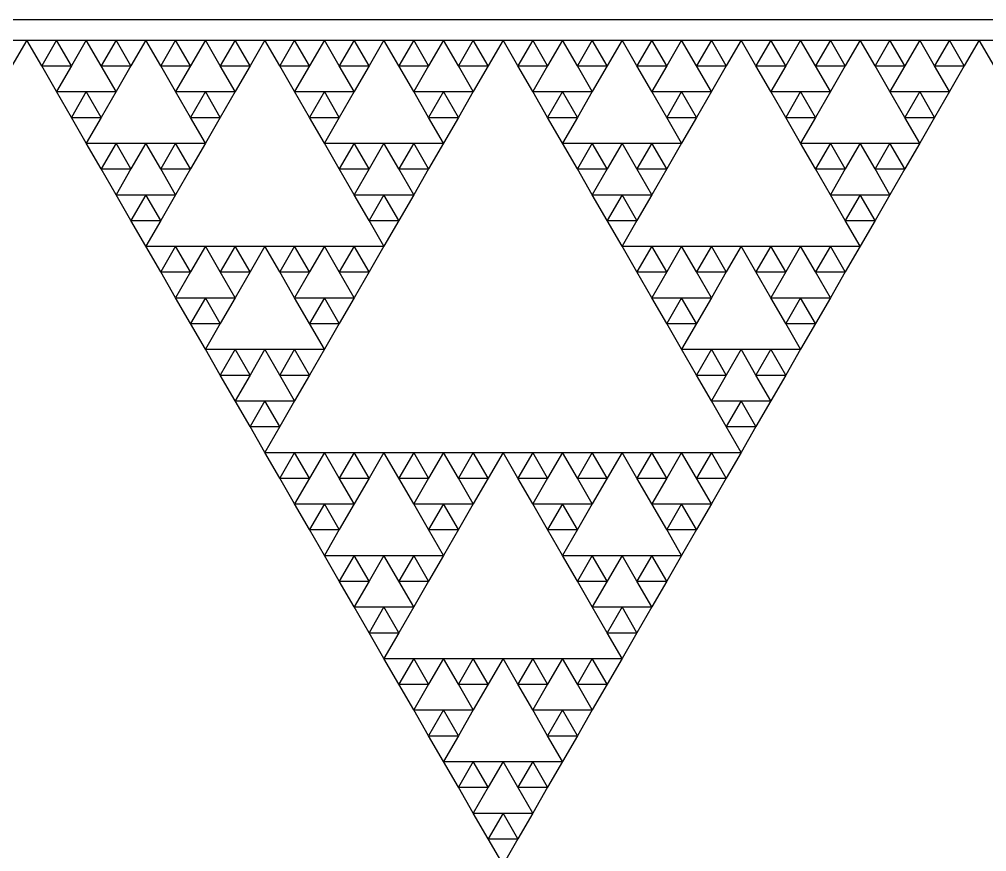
# Model space of a CAD drawing. Extents: x 0 to 345, y 1298 to 1597.
# Drawn here: x 87.1 to 173.2, y 1523 to 1597.1 of the extents above; entities that cross this region are included whole.
import ezdxf

# ---------------------------------------------------------------- set-up
doc = ezdxf.new("R2010")
doc.units = 0
doc.layers.get('0').update_dxf_attribs({"linetype": 'CONTINUOUS'})

msp = doc.modelspace()

# ---------------------------------------------------------------- linework, layer by layer
at = {"color": 3}
for p, q in [((-0.165886, 1597.095774), (345.29987, 1597.095774)), ((85.154286, 1595.245065), (87.803268, 1595.245065)), ((87.803268, 1595.245065), (86.478777, 1592.950802)), ((87.803268, 1595.245065), (90.45225, 1595.245065)), ((89.127759, 1592.950802), (87.803268, 1595.245065)), ((90.45225, 1595.245065), (89.127759, 1592.950802)), ((90.45225, 1595.245065), (93.101232, 1595.245065)), ((91.776741, 1592.950802), (90.45225, 1595.245065)), ((93.101232, 1595.245065), (91.776741, 1592.950802)), ((93.101232, 1595.245065), (95.750214, 1595.245065)), ((94.425723, 1592.950802), (93.101232, 1595.245065)), ((95.750214, 1595.245065), (94.425723, 1592.950802)), ((95.750214, 1595.245065), (98.39858, 1595.245065)), ((97.074089, 1592.950802), (95.750214, 1595.245065)), ((98.39858, 1595.245065), (97.074089, 1592.950802)), ((98.39858, 1595.245065), (101.04756, 1595.245065)), ((99.723071, 1592.950802), (98.39858, 1595.245065)), ((101.04756, 1595.245065), (99.723071, 1592.950802)), ((101.04756, 1595.245065), (103.69654, 1595.245065)), ((102.37205, 1592.950802), (101.04756, 1595.245065)), ((103.69654, 1595.245065), (102.37205, 1592.950802)), ((103.69654, 1595.245065), (106.34553, 1595.245065)), ((105.02103, 1592.950802), (103.69654, 1595.245065)), ((106.34553, 1595.245065), (105.02103, 1592.950802)), ((106.34553, 1595.245065), (108.99451, 1595.245065)), ((107.67002, 1592.950802), (106.34553, 1595.245065)), ((108.99451, 1595.245065), (107.67002, 1592.950802)), ((108.99451, 1595.245065), (111.64287, 1595.245065)), ((110.31838, 1592.950802), (108.99451, 1595.245065)), ((111.64287, 1595.245065), (110.31838, 1592.950802)), ((111.64287, 1595.245065), (114.29186, 1595.245065)), ((112.96736, 1592.950802), (111.64287, 1595.245065)), ((114.29186, 1595.245065), (112.96736, 1592.950802)), ((114.29186, 1595.245065), (116.94084, 1595.245065)), ((115.61635, 1592.950802), (114.29186, 1595.245065)), ((116.94084, 1595.245065), (115.61635, 1592.950802)), ((116.94084, 1595.245065), (119.58982, 1595.245065)), ((118.26533, 1592.950802), (116.94084, 1595.245065)), ((119.58982, 1595.245065), (118.26533, 1592.950802)), ((119.58982, 1595.245065), (122.2388, 1595.245065)), ((120.91431, 1592.950802), (119.58982, 1595.245065)), ((122.2388, 1595.245065), (120.91431, 1592.950802)), ((122.2388, 1595.245065), (124.88717, 1595.245065)), ((123.56329, 1592.950802), (122.2388, 1595.245065)), ((124.88717, 1595.245065), (123.56329, 1592.950802)), ((124.88717, 1595.245065), (127.53615, 1595.245065)), ((126.21166, 1592.950802), (124.88717, 1595.245065)), ((127.53615, 1595.245065), (126.21166, 1592.950802)), ((127.53615, 1595.245065), (130.18513, 1595.245065)), ((128.86064, 1592.950802), (127.53615, 1595.245065)), ((130.18513, 1595.245065), (128.86064, 1592.950802)), ((130.18513, 1595.245065), (132.83411, 1595.245065)), ((131.50962, 1592.950802), (130.18513, 1595.245065)), ((132.83411, 1595.245065), (131.50962, 1592.950802)), ((132.83411, 1595.245065), (135.48309, 1595.245065)), ((134.1586, 1592.950802), (132.83411, 1595.245065)), ((135.48309, 1595.245065), (134.1586, 1592.950802)), ((135.48309, 1595.245065), (138.13146, 1595.245065)), ((136.80759, 1592.950802), (135.48309, 1595.245065)), ((138.13146, 1595.245065), (136.80759, 1592.950802)), ((138.13146, 1595.245065), (140.78044, 1595.245065)), ((139.45595, 1592.950802), (138.13146, 1595.245065)), ((140.78044, 1595.245065), (139.45595, 1592.950802)), ((140.78044, 1595.245065), (143.42942, 1595.245065)), ((142.10493, 1592.950802), (140.78044, 1595.245065)), ((143.42942, 1595.245065), (142.10493, 1592.950802)), ((143.42942, 1595.245065), (146.07841, 1595.245065)), ((144.75392, 1592.950802), (143.42942, 1595.245065)), ((146.07841, 1595.245065), (144.75392, 1592.950802)), ((146.07841, 1595.245065), (148.72739, 1595.245065)), ((147.4029, 1592.950802), (146.07841, 1595.245065)), ((148.72739, 1595.245065), (147.4029, 1592.950802)), ((148.72739, 1595.245065), (151.37637, 1595.245065)), ((150.05188, 1592.950802), (148.72739, 1595.245065)), ((151.37637, 1595.245065), (150.05188, 1592.950802)), ((151.37637, 1595.245065), (154.02474, 1595.245065)), ((152.70024, 1592.950802), (151.37637, 1595.245065)), ((154.02474, 1595.245065), (152.70024, 1592.950802)), ((154.02474, 1595.245065), (156.67372, 1595.245065)), ((155.34923, 1592.950802), (154.02474, 1595.245065)), ((156.67372, 1595.245065), (155.34923, 1592.950802)), ((156.67372, 1595.245065), (159.3227, 1595.245065)), ((157.99821, 1592.950802), (156.67372, 1595.245065)), ((159.3227, 1595.245065), (157.99821, 1592.950802)), ((159.3227, 1595.245065), (161.97168, 1595.245065)), ((160.64719, 1592.950802), (159.3227, 1595.245065)), ((161.97168, 1595.245065), (160.64719, 1592.950802)), ((161.97168, 1595.245065), (164.62066, 1595.245065)), ((163.29617, 1592.950802), (161.97168, 1595.245065)), ((164.62066, 1595.245065), (163.29617, 1592.950802)), ((164.62066, 1595.245065), (167.26903, 1595.245065)), ((165.94454, 1592.950802), (164.62066, 1595.245065)), ((167.26903, 1595.245065), (165.94454, 1592.950802)), ((167.26903, 1595.245065), (169.91801, 1595.245065)), ((168.59352, 1592.950802), (167.26903, 1595.245065)), ((169.91801, 1595.245065), (168.59352, 1592.950802)), ((169.91801, 1595.245065), (172.56699, 1595.245065)), ((171.2425, 1592.950802), (169.91801, 1595.245065)), ((172.56699, 1595.245065), (171.2425, 1592.950802)), ((172.56699, 1595.245065), (175.21598, 1595.245065)), ((173.89148, 1592.950802), (172.56699, 1595.245065)), ((89.127759, 1592.950802), (91.776741, 1592.950802)), ((90.45225, 1590.657156), (89.127759, 1592.950802)), ((91.776741, 1592.950802), (90.45225, 1590.657156)), ((94.425723, 1592.950802), (97.074089, 1592.950802)), ((95.750214, 1590.657156), (94.425723, 1592.950802)), ((97.074089, 1592.950802), (95.750214, 1590.657156)), ((99.723071, 1592.950802), (102.37205, 1592.950802)), ((101.04756, 1590.657156), (99.723071, 1592.950802)), ((102.37205, 1592.950802), (101.04756, 1590.657156)), ((105.02103, 1592.950802), (107.67002, 1592.950802)), ((106.34553, 1590.657156), (105.02103, 1592.950802)), ((107.67002, 1592.950802), (106.34553, 1590.657156)), ((110.31838, 1592.950802), (112.96736, 1592.950802)), ((111.64287, 1590.657156), (110.31838, 1592.950802)), ((112.96736, 1592.950802), (111.64287, 1590.657156)), ((115.61635, 1592.950802), (118.26533, 1592.950802)), ((116.94084, 1590.657156), (115.61635, 1592.950802)), ((118.26533, 1592.950802), (116.94084, 1590.657156)), ((120.91431, 1592.950802), (123.56329, 1592.950802)), ((122.2388, 1590.657156), (120.91431, 1592.950802)), ((123.56329, 1592.950802), (122.2388, 1590.657156)), ((126.21166, 1592.950802), (128.86064, 1592.950802)), ((127.53615, 1590.657156), (126.21166, 1592.950802)), ((128.86064, 1592.950802), (127.53615, 1590.657156)), ((131.50962, 1592.950802), (134.1586, 1592.950802)), ((132.83411, 1590.657156), (131.50962, 1592.950802)), ((134.1586, 1592.950802), (132.83411, 1590.657156)), ((136.80759, 1592.950802), (139.45595, 1592.950802)), ((138.13146, 1590.657156), (136.80759, 1592.950802)), ((139.45595, 1592.950802), (138.13146, 1590.657156)), ((142.10493, 1592.950802), (144.75392, 1592.950802)), ((143.42942, 1590.657156), (142.10493, 1592.950802)), ((144.75392, 1592.950802), (143.42942, 1590.657156)), ((147.4029, 1592.950802), (150.05188, 1592.950802)), ((148.72739, 1590.657156), (147.4029, 1592.950802)), ((150.05188, 1592.950802), (148.72739, 1590.657156)), ((152.70024, 1592.950802), (155.34923, 1592.950802)), ((154.02474, 1590.657156), (152.70024, 1592.950802)), ((155.34923, 1592.950802), (154.02474, 1590.657156)), ((157.99821, 1592.950802), (160.64719, 1592.950802)), ((159.3227, 1590.657156), (157.99821, 1592.950802)), ((160.64719, 1592.950802), (159.3227, 1590.657156)), ((163.29617, 1592.950802), (165.94454, 1592.950802)), ((164.62066, 1590.657156), (163.29617, 1592.950802)), ((165.94454, 1592.950802), (164.62066, 1590.657156)), ((168.59352, 1592.950802), (171.2425, 1592.950802)), ((169.91801, 1590.657156), (168.59352, 1592.950802)), ((171.2425, 1592.950802), (169.91801, 1590.657156)), ((90.45225, 1590.657156), (93.101232, 1590.657156)), ((91.776741, 1588.362893), (90.45225, 1590.657156)), ((93.101232, 1590.657156), (91.776741, 1588.362893)), ((93.101232, 1590.657156), (95.750214, 1590.657156)), ((94.425723, 1588.362893), (93.101232, 1590.657156)), ((95.750214, 1590.657156), (94.425723, 1588.362893)), ((101.04756, 1590.657156), (103.69654, 1590.657156)), ((102.37205, 1588.362893), (101.04756, 1590.657156)), ((103.69654, 1590.657156), (102.37205, 1588.362893)), ((103.69654, 1590.657156), (106.34553, 1590.657156)), ((105.02103, 1588.362893), (103.69654, 1590.657156)), ((106.34553, 1590.657156), (105.02103, 1588.362893)), ((111.64287, 1590.657156), (114.29186, 1590.657156)), ((112.96736, 1588.362893), (111.64287, 1590.657156)), ((114.29186, 1590.657156), (112.96736, 1588.362893)), ((114.29186, 1590.657156), (116.94084, 1590.657156)), ((115.61635, 1588.362893), (114.29186, 1590.657156)), ((116.94084, 1590.657156), (115.61635, 1588.362893)), ((122.2388, 1590.657156), (124.88717, 1590.657156)), ((123.56329, 1588.362893), (122.2388, 1590.657156)), ((124.88717, 1590.657156), (123.56329, 1588.362893)), ((124.88717, 1590.657156), (127.53615, 1590.657156)), ((126.21166, 1588.362893), (124.88717, 1590.657156)), ((127.53615, 1590.657156), (126.21166, 1588.362893)), ((132.83411, 1590.657156), (135.48309, 1590.657156)), ((134.1586, 1588.362893), (132.83411, 1590.657156)), ((135.48309, 1590.657156), (134.1586, 1588.362893)), ((135.48309, 1590.657156), (138.13146, 1590.657156)), ((136.80759, 1588.362893), (135.48309, 1590.657156)), ((138.13146, 1590.657156), (136.80759, 1588.362893)), ((143.42942, 1590.657156), (146.07841, 1590.657156)), ((144.75392, 1588.362893), (143.42942, 1590.657156)), ((146.07841, 1590.657156), (144.75392, 1588.362893)), ((146.07841, 1590.657156), (148.72739, 1590.657156)), ((147.4029, 1588.362893), (146.07841, 1590.657156)), ((148.72739, 1590.657156), (147.4029, 1588.362893)), ((154.02474, 1590.657156), (156.67372, 1590.657156)), ((155.34923, 1588.362893), (154.02474, 1590.657156)), ((156.67372, 1590.657156), (155.34923, 1588.362893)), ((156.67372, 1590.657156), (159.3227, 1590.657156)), ((157.99821, 1588.362893), (156.67372, 1590.657156)), ((159.3227, 1590.657156), (157.99821, 1588.362893)), ((164.62066, 1590.657156), (167.26903, 1590.657156)), ((165.94454, 1588.362893), (164.62066, 1590.657156)), ((167.26903, 1590.657156), (165.94454, 1588.362893)), ((167.26903, 1590.657156), (169.91801, 1590.657156)), ((168.59352, 1588.362893), (167.26903, 1590.657156)), ((169.91801, 1590.657156), (168.59352, 1588.362893)), ((91.776741, 1588.362893), (94.425723, 1588.362893)), ((93.101232, 1586.069247), (91.776741, 1588.362893)), ((94.425723, 1588.362893), (93.101232, 1586.069247)), ((102.37205, 1588.362893), (105.02103, 1588.362893)), ((103.69654, 1586.069247), (102.37205, 1588.362893)), ((105.02103, 1588.362893), (103.69654, 1586.069247)), ((112.96736, 1588.362893), (115.61635, 1588.362893)), ((114.29186, 1586.069247), (112.96736, 1588.362893)), ((115.61635, 1588.362893), (114.29186, 1586.069247)), ((123.56329, 1588.362893), (126.21166, 1588.362893)), ((124.88717, 1586.069247), (123.56329, 1588.362893)), ((126.21166, 1588.362893), (124.88717, 1586.069247)), ((134.1586, 1588.362893), (136.80759, 1588.362893)), ((135.48309, 1586.069247), (134.1586, 1588.362893)), ((136.80759, 1588.362893), (135.48309, 1586.069247)), ((144.75392, 1588.362893), (147.4029, 1588.362893)), ((146.07841, 1586.069247), (144.75392, 1588.362893)), ((147.4029, 1588.362893), (146.07841, 1586.069247)), ((155.34923, 1588.362893), (157.99821, 1588.362893)), ((156.67372, 1586.069247), (155.34923, 1588.362893)), ((157.99821, 1588.362893), (156.67372, 1586.069247)), ((165.94454, 1588.362893), (168.59352, 1588.362893)), ((167.26903, 1586.069247), (165.94454, 1588.362893)), ((168.59352, 1588.362893), (167.26903, 1586.069247)), ((93.101232, 1586.069247), (95.750214, 1586.069247)), ((94.425723, 1583.774985), (93.101232, 1586.069247)), ((95.750214, 1586.069247), (94.425723, 1583.774985)), ((95.750214, 1586.069247), (98.39858, 1586.069247)), ((97.074089, 1583.774985), (95.750214, 1586.069247)), ((98.39858, 1586.069247), (97.074089, 1583.774985)), ((98.39858, 1586.069247), (101.04756, 1586.069247)), ((99.723071, 1583.774985), (98.39858, 1586.069247)), ((101.04756, 1586.069247), (99.723071, 1583.774985)), ((101.04756, 1586.069247), (103.69654, 1586.069247)), ((102.37205, 1583.774985), (101.04756, 1586.069247)), ((103.69654, 1586.069247), (102.37205, 1583.774985)), ((114.29186, 1586.069247), (116.94084, 1586.069247)), ((115.61635, 1583.774985), (114.29186, 1586.069247)), ((116.94084, 1586.069247), (115.61635, 1583.774985)), ((116.94084, 1586.069247), (119.58982, 1586.069247)), ((118.26533, 1583.774985), (116.94084, 1586.069247)), ((119.58982, 1586.069247), (118.26533, 1583.774985)), ((119.58982, 1586.069247), (122.2388, 1586.069247)), ((120.91431, 1583.774985), (119.58982, 1586.069247)), ((122.2388, 1586.069247), (120.91431, 1583.774985)), ((122.2388, 1586.069247), (124.88717, 1586.069247)), ((123.56329, 1583.774985), (122.2388, 1586.069247)), ((124.88717, 1586.069247), (123.56329, 1583.774985)), ((135.48309, 1586.069247), (138.13146, 1586.069247)), ((136.80759, 1583.774985), (135.48309, 1586.069247)), ((138.13146, 1586.069247), (136.80759, 1583.774985)), ((138.13146, 1586.069247), (140.78044, 1586.069247)), ((139.45595, 1583.774985), (138.13146, 1586.069247)), ((140.78044, 1586.069247), (139.45595, 1583.774985)), ((140.78044, 1586.069247), (143.42942, 1586.069247)), ((142.10493, 1583.774985), (140.78044, 1586.069247)), ((143.42942, 1586.069247), (142.10493, 1583.774985)), ((143.42942, 1586.069247), (146.07841, 1586.069247)), ((144.75392, 1583.774985), (143.42942, 1586.069247)), ((146.07841, 1586.069247), (144.75392, 1583.774985)), ((156.67372, 1586.069247), (159.3227, 1586.069247)), ((157.99821, 1583.774985), (156.67372, 1586.069247)), ((159.3227, 1586.069247), (157.99821, 1583.774985)), ((159.3227, 1586.069247), (161.97168, 1586.069247)), ((160.64719, 1583.774985), (159.3227, 1586.069247)), ((161.97168, 1586.069247), (160.64719, 1583.774985)), ((161.97168, 1586.069247), (164.62066, 1586.069247)), ((163.29617, 1583.774985), (161.97168, 1586.069247)), ((164.62066, 1586.069247), (163.29617, 1583.774985)), ((164.62066, 1586.069247), (167.26903, 1586.069247)), ((165.94454, 1583.774985), (164.62066, 1586.069247)), ((167.26903, 1586.069247), (165.94454, 1583.774985)), ((94.425723, 1583.774985), (97.074089, 1583.774985)), ((95.750214, 1581.481339), (94.425723, 1583.774985)), ((97.074089, 1583.774985), (95.750214, 1581.481339)), ((99.723071, 1583.774985), (102.37205, 1583.774985)), ((101.04756, 1581.481339), (99.723071, 1583.774985)), ((102.37205, 1583.774985), (101.04756, 1581.481339)), ((115.61635, 1583.774985), (118.26533, 1583.774985)), ((116.94084, 1581.481339), (115.61635, 1583.774985)), ((118.26533, 1583.774985), (116.94084, 1581.481339)), ((120.91431, 1583.774985), (123.56329, 1583.774985)), ((122.2388, 1581.481339), (120.91431, 1583.774985)), ((123.56329, 1583.774985), (122.2388, 1581.481339)), ((136.80759, 1583.774985), (139.45595, 1583.774985)), ((138.13146, 1581.481339), (136.80759, 1583.774985)), ((139.45595, 1583.774985), (138.13146, 1581.481339)), ((142.10493, 1583.774985), (144.75392, 1583.774985)), ((143.42942, 1581.481339), (142.10493, 1583.774985)), ((144.75392, 1583.774985), (143.42942, 1581.481339)), ((157.99821, 1583.774985), (160.64719, 1583.774985)), ((159.3227, 1581.481339), (157.99821, 1583.774985)), ((160.64719, 1583.774985), (159.3227, 1581.481339)), ((163.29617, 1583.774985), (165.94454, 1583.774985)), ((164.62066, 1581.481339), (163.29617, 1583.774985)), ((165.94454, 1583.774985), (164.62066, 1581.481339)), ((95.750214, 1581.481339), (98.39858, 1581.481339)), ((97.074089, 1579.187076), (95.750214, 1581.481339)), ((98.39858, 1581.481339), (97.074089, 1579.187076)), ((98.39858, 1581.481339), (101.04756, 1581.481339)), ((99.723071, 1579.187076), (98.39858, 1581.481339)), ((101.04756, 1581.481339), (99.723071, 1579.187076)), ((116.94084, 1581.481339), (119.58982, 1581.481339)), ((118.26533, 1579.187076), (116.94084, 1581.481339)), ((119.58982, 1581.481339), (118.26533, 1579.187076)), ((119.58982, 1581.481339), (122.2388, 1581.481339)), ((120.91431, 1579.187076), (119.58982, 1581.481339)), ((122.2388, 1581.481339), (120.91431, 1579.187076)), ((138.13146, 1581.481339), (140.78044, 1581.481339)), ((139.45595, 1579.187076), (138.13146, 1581.481339)), ((140.78044, 1581.481339), (139.45595, 1579.187076)), ((140.78044, 1581.481339), (143.42942, 1581.481339)), ((142.10493, 1579.187076), (140.78044, 1581.481339)), ((143.42942, 1581.481339), (142.10493, 1579.187076)), ((159.3227, 1581.481339), (161.97168, 1581.481339)), ((160.64719, 1579.187076), (159.3227, 1581.481339)), ((161.97168, 1581.481339), (160.64719, 1579.187076)), ((161.97168, 1581.481339), (164.62066, 1581.481339)), ((163.29617, 1579.187076), (161.97168, 1581.481339)), ((164.62066, 1581.481339), (163.29617, 1579.187076)), ((97.074089, 1579.187076), (99.723071, 1579.187076)), ((98.39858, 1576.89343), (97.074089, 1579.187076)), ((99.723071, 1579.187076), (98.39858, 1576.89343)), ((118.26533, 1579.187076), (120.91431, 1579.187076)), ((119.58982, 1576.89343), (118.26533, 1579.187076)), ((120.91431, 1579.187076), (119.58982, 1576.89343)), ((139.45595, 1579.187076), (142.10493, 1579.187076)), ((140.78044, 1576.89343), (139.45595, 1579.187076)), ((142.10493, 1579.187076), (140.78044, 1576.89343)), ((160.64719, 1579.187076), (163.29617, 1579.187076)), ((161.97168, 1576.89343), (160.64719, 1579.187076)), ((163.29617, 1579.187076), (161.97168, 1576.89343)), ((98.39858, 1576.89343), (101.04756, 1576.89343)), ((99.723071, 1574.599167), (98.39858, 1576.89343)), ((101.04756, 1576.89343), (99.723071, 1574.599167)), ((101.04756, 1576.89343), (103.69654, 1576.89343)), ((102.37205, 1574.599167), (101.04756, 1576.89343)), ((103.69654, 1576.89343), (102.37205, 1574.599167)), ((103.69654, 1576.89343), (106.34553, 1576.89343)), ((105.02103, 1574.599167), (103.69654, 1576.89343)), ((106.34553, 1576.89343), (105.02103, 1574.599167)), ((106.34553, 1576.89343), (108.99451, 1576.89343)), ((107.67002, 1574.599167), (106.34553, 1576.89343)), ((108.99451, 1576.89343), (107.67002, 1574.599167)), ((108.99451, 1576.89343), (111.64287, 1576.89343)), ((110.31838, 1574.599167), (108.99451, 1576.89343)), ((111.64287, 1576.89343), (110.31838, 1574.599167)), ((111.64287, 1576.89343), (114.29186, 1576.89343)), ((112.96736, 1574.599167), (111.64287, 1576.89343)), ((114.29186, 1576.89343), (112.96736, 1574.599167)), ((114.29186, 1576.89343), (116.94084, 1576.89343)), ((115.61635, 1574.599167), (114.29186, 1576.89343)), ((116.94084, 1576.89343), (115.61635, 1574.599167)), ((116.94084, 1576.89343), (119.58982, 1576.89343)), ((118.26533, 1574.599167), (116.94084, 1576.89343)), ((119.58982, 1576.89343), (118.26533, 1574.599167)), ((140.78044, 1576.89343), (143.42942, 1576.89343)), ((142.10493, 1574.599167), (140.78044, 1576.89343)), ((143.42942, 1576.89343), (142.10493, 1574.599167)), ((143.42942, 1576.89343), (146.07841, 1576.89343)), ((144.75392, 1574.599167), (143.42942, 1576.89343)), ((146.07841, 1576.89343), (144.75392, 1574.599167)), ((146.07841, 1576.89343), (148.72739, 1576.89343)), ((147.4029, 1574.599167), (146.07841, 1576.89343)), ((148.72739, 1576.89343), (147.4029, 1574.599167)), ((148.72739, 1576.89343), (151.37637, 1576.89343)), ((150.05188, 1574.599167), (148.72739, 1576.89343)), ((151.37637, 1576.89343), (150.05188, 1574.599167)), ((151.37637, 1576.89343), (154.02474, 1576.89343)), ((152.70024, 1574.599167), (151.37637, 1576.89343)), ((154.02474, 1576.89343), (152.70024, 1574.599167)), ((154.02474, 1576.89343), (156.67372, 1576.89343)), ((155.34923, 1574.599167), (154.02474, 1576.89343)), ((156.67372, 1576.89343), (155.34923, 1574.599167)), ((156.67372, 1576.89343), (159.3227, 1576.89343)), ((157.99821, 1574.599167), (156.67372, 1576.89343)), ((159.3227, 1576.89343), (157.99821, 1574.599167)), ((159.3227, 1576.89343), (161.97168, 1576.89343)), ((160.64719, 1574.599167), (159.3227, 1576.89343)), ((161.97168, 1576.89343), (160.64719, 1574.599167)), ((99.723071, 1574.599167), (102.37205, 1574.599167)), ((101.04756, 1572.305522), (99.723071, 1574.599167)), ((102.37205, 1574.599167), (101.04756, 1572.305522)), ((105.02103, 1574.599167), (107.67002, 1574.599167)), ((106.34553, 1572.305522), (105.02103, 1574.599167)), ((107.67002, 1574.599167), (106.34553, 1572.305522)), ((110.31838, 1574.599167), (112.96736, 1574.599167)), ((111.64287, 1572.305522), (110.31838, 1574.599167)), ((112.96736, 1574.599167), (111.64287, 1572.305522)), ((115.61635, 1574.599167), (118.26533, 1574.599167)), ((116.94084, 1572.305522), (115.61635, 1574.599167)), ((118.26533, 1574.599167), (116.94084, 1572.305522)), ((142.10493, 1574.599167), (144.75392, 1574.599167)), ((143.42942, 1572.305522), (142.10493, 1574.599167)), ((144.75392, 1574.599167), (143.42942, 1572.305522)), ((147.4029, 1574.599167), (150.05188, 1574.599167)), ((148.72739, 1572.305522), (147.4029, 1574.599167)), ((150.05188, 1574.599167), (148.72739, 1572.305522)), ((152.70024, 1574.599167), (155.34923, 1574.599167)), ((154.02474, 1572.305522), (152.70024, 1574.599167)), ((155.34923, 1574.599167), (154.02474, 1572.305522)), ((157.99821, 1574.599167), (160.64719, 1574.599167)), ((159.3227, 1572.305522), (157.99821, 1574.599167)), ((160.64719, 1574.599167), (159.3227, 1572.305522)), ((101.04756, 1572.305522), (103.69654, 1572.305522)), ((102.37205, 1570.011259), (101.04756, 1572.305522)), ((103.69654, 1572.305522), (102.37205, 1570.011259)), ((103.69654, 1572.305522), (106.34553, 1572.305522)), ((105.02103, 1570.011259), (103.69654, 1572.305522)), ((106.34553, 1572.305522), (105.02103, 1570.011259)), ((111.64287, 1572.305522), (114.29186, 1572.305522)), ((112.96736, 1570.011259), (111.64287, 1572.305522)), ((114.29186, 1572.305522), (112.96736, 1570.011259)), ((114.29186, 1572.305522), (116.94084, 1572.305522)), ((115.61635, 1570.011259), (114.29186, 1572.305522)), ((116.94084, 1572.305522), (115.61635, 1570.011259)), ((143.42942, 1572.305522), (146.07841, 1572.305522)), ((144.75392, 1570.011259), (143.42942, 1572.305522)), ((146.07841, 1572.305522), (144.75392, 1570.011259)), ((146.07841, 1572.305522), (148.72739, 1572.305522)), ((147.4029, 1570.011259), (146.07841, 1572.305522)), ((148.72739, 1572.305522), (147.4029, 1570.011259)), ((154.02474, 1572.305522), (156.67372, 1572.305522)), ((155.34923, 1570.011259), (154.02474, 1572.305522)), ((156.67372, 1572.305522), (155.34923, 1570.011259)), ((156.67372, 1572.305522), (159.3227, 1572.305522)), ((157.99821, 1570.011259), (156.67372, 1572.305522)), ((159.3227, 1572.305522), (157.99821, 1570.011259)), ((102.37205, 1570.011259), (105.02103, 1570.011259)), ((103.69654, 1567.716996), (102.37205, 1570.011259)), ((105.02103, 1570.011259), (103.69654, 1567.716996)), ((112.96736, 1570.011259), (115.61635, 1570.011259)), ((114.29186, 1567.716996), (112.96736, 1570.011259)), ((115.61635, 1570.011259), (114.29186, 1567.716996)), ((144.75392, 1570.011259), (147.4029, 1570.011259)), ((146.07841, 1567.716996), (144.75392, 1570.011259)), ((147.4029, 1570.011259), (146.07841, 1567.716996)), ((155.34923, 1570.011259), (157.99821, 1570.011259)), ((156.67372, 1567.716996), (155.34923, 1570.011259)), ((157.99821, 1570.011259), (156.67372, 1567.716996)), ((103.69654, 1567.716996), (106.34553, 1567.716996)), ((105.02103, 1565.42335), (103.69654, 1567.716996)), ((106.34553, 1567.716996), (105.02103, 1565.42335)), ((106.34553, 1567.716996), (108.99451, 1567.716996)), ((107.67002, 1565.42335), (106.34553, 1567.716996)), ((108.99451, 1567.716996), (107.67002, 1565.42335)), ((108.99451, 1567.716996), (111.64287, 1567.716996)), ((110.31838, 1565.42335), (108.99451, 1567.716996)), ((111.64287, 1567.716996), (110.31838, 1565.42335)), ((111.64287, 1567.716996), (114.29186, 1567.716996)), ((112.96736, 1565.42335), (111.64287, 1567.716996)), ((114.29186, 1567.716996), (112.96736, 1565.42335)), ((146.07841, 1567.716996), (148.72739, 1567.716996)), ((147.4029, 1565.42335), (146.07841, 1567.716996)), ((148.72739, 1567.716996), (147.4029, 1565.42335)), ((148.72739, 1567.716996), (151.37637, 1567.716996)), ((150.05188, 1565.42335), (148.72739, 1567.716996)), ((151.37637, 1567.716996), (150.05188, 1565.42335)), ((151.37637, 1567.716996), (154.02474, 1567.716996)), ((152.70024, 1565.42335), (151.37637, 1567.716996)), ((154.02474, 1567.716996), (152.70024, 1565.42335)), ((154.02474, 1567.716996), (156.67372, 1567.716996)), ((155.34923, 1565.42335), (154.02474, 1567.716996)), ((156.67372, 1567.716996), (155.34923, 1565.42335)), ((105.02103, 1565.42335), (107.67002, 1565.42335)), ((106.34553, 1563.129087), (105.02103, 1565.42335)), ((107.67002, 1565.42335), (106.34553, 1563.129087)), ((110.31838, 1565.42335), (112.96736, 1565.42335)), ((111.64287, 1563.129087), (110.31838, 1565.42335)), ((112.96736, 1565.42335), (111.64287, 1563.129087)), ((147.4029, 1565.42335), (150.05188, 1565.42335)), ((148.72739, 1563.129087), (147.4029, 1565.42335)), ((150.05188, 1565.42335), (148.72739, 1563.129087)), ((152.70024, 1565.42335), (155.34923, 1565.42335)), ((154.02474, 1563.129087), (152.70024, 1565.42335)), ((155.34923, 1565.42335), (154.02474, 1563.129087)), ((106.34553, 1563.129087), (108.99451, 1563.129087)), ((107.67002, 1560.835441), (106.34553, 1563.129087)), ((108.99451, 1563.129087), (107.67002, 1560.835441)), ((108.99451, 1563.129087), (111.64287, 1563.129087)), ((110.31838, 1560.835441), (108.99451, 1563.129087)), ((111.64287, 1563.129087), (110.31838, 1560.835441)), ((148.72739, 1563.129087), (151.37637, 1563.129087)), ((150.05188, 1560.835441), (148.72739, 1563.129087)), ((151.37637, 1563.129087), (150.05188, 1560.835441)), ((151.37637, 1563.129087), (154.02474, 1563.129087)), ((152.70024, 1560.835441), (151.37637, 1563.129087)), ((154.02474, 1563.129087), (152.70024, 1560.835441)), ((107.67002, 1560.835441), (110.31838, 1560.835441)), ((108.99451, 1558.541179), (107.67002, 1560.835441)), ((110.31838, 1560.835441), (108.99451, 1558.541179)), ((150.05188, 1560.835441), (152.70024, 1560.835441)), ((151.37637, 1558.541179), (150.05188, 1560.835441)), ((152.70024, 1560.835441), (151.37637, 1558.541179)), ((108.99451, 1558.541179), (111.64287, 1558.541179)), ((110.31838, 1556.247533), (108.99451, 1558.541179)), ((111.64287, 1558.541179), (110.31838, 1556.247533)), ((111.64287, 1558.541179), (114.29186, 1558.541179)), ((112.96736, 1556.247533), (111.64287, 1558.541179)), ((114.29186, 1558.541179), (112.96736, 1556.247533)), ((114.29186, 1558.541179), (116.94084, 1558.541179)), ((115.61635, 1556.247533), (114.29186, 1558.541179)), ((116.94084, 1558.541179), (115.61635, 1556.247533)), ((116.94084, 1558.541179), (119.58982, 1558.541179)), ((118.26533, 1556.247533), (116.94084, 1558.541179)), ((119.58982, 1558.541179), (118.26533, 1556.247533)), ((119.58982, 1558.541179), (122.2388, 1558.541179)), ((120.91431, 1556.247533), (119.58982, 1558.541179)), ((122.2388, 1558.541179), (120.91431, 1556.247533)), ((122.2388, 1558.541179), (124.88717, 1558.541179)), ((123.56329, 1556.247533), (122.2388, 1558.541179)), ((124.88717, 1558.541179), (123.56329, 1556.247533)), ((124.88717, 1558.541179), (127.53615, 1558.541179)), ((126.21166, 1556.247533), (124.88717, 1558.541179)), ((127.53615, 1558.541179), (126.21166, 1556.247533)), ((127.53615, 1558.541179), (130.18513, 1558.541179)), ((128.86064, 1556.247533), (127.53615, 1558.541179)), ((130.18513, 1558.541179), (128.86064, 1556.247533)), ((130.18513, 1558.541179), (132.83411, 1558.541179)), ((131.50962, 1556.247533), (130.18513, 1558.541179)), ((132.83411, 1558.541179), (131.50962, 1556.247533)), ((132.83411, 1558.541179), (135.48309, 1558.541179)), ((134.1586, 1556.247533), (132.83411, 1558.541179)), ((135.48309, 1558.541179), (134.1586, 1556.247533)), ((135.48309, 1558.541179), (138.13146, 1558.541179)), ((136.80759, 1556.247533), (135.48309, 1558.541179)), ((138.13146, 1558.541179), (136.80759, 1556.247533)), ((138.13146, 1558.541179), (140.78044, 1558.541179)), ((139.45595, 1556.247533), (138.13146, 1558.541179)), ((140.78044, 1558.541179), (139.45595, 1556.247533)), ((140.78044, 1558.541179), (143.42942, 1558.541179)), ((142.10493, 1556.247533), (140.78044, 1558.541179)), ((143.42942, 1558.541179), (142.10493, 1556.247533)), ((143.42942, 1558.541179), (146.07841, 1558.541179)), ((144.75392, 1556.247533), (143.42942, 1558.541179)), ((146.07841, 1558.541179), (144.75392, 1556.247533)), ((146.07841, 1558.541179), (148.72739, 1558.541179)), ((147.4029, 1556.247533), (146.07841, 1558.541179)), ((148.72739, 1558.541179), (147.4029, 1556.247533)), ((148.72739, 1558.541179), (151.37637, 1558.541179)), ((150.05188, 1556.247533), (148.72739, 1558.541179)), ((151.37637, 1558.541179), (150.05188, 1556.247533)), ((110.31838, 1556.247533), (112.96736, 1556.247533)), ((111.64287, 1553.95327), (110.31838, 1556.247533)), ((112.96736, 1556.247533), (111.64287, 1553.95327)), ((115.61635, 1556.247533), (118.26533, 1556.247533)), ((116.94084, 1553.95327), (115.61635, 1556.247533)), ((118.26533, 1556.247533), (116.94084, 1553.95327)), ((120.91431, 1556.247533), (123.56329, 1556.247533)), ((122.2388, 1553.95327), (120.91431, 1556.247533)), ((123.56329, 1556.247533), (122.2388, 1553.95327)), ((126.21166, 1556.247533), (128.86064, 1556.247533)), ((127.53615, 1553.95327), (126.21166, 1556.247533)), ((128.86064, 1556.247533), (127.53615, 1553.95327)), ((131.50962, 1556.247533), (134.1586, 1556.247533)), ((132.83411, 1553.95327), (131.50962, 1556.247533)), ((134.1586, 1556.247533), (132.83411, 1553.95327)), ((136.80759, 1556.247533), (139.45595, 1556.247533)), ((138.13146, 1553.95327), (136.80759, 1556.247533)), ((139.45595, 1556.247533), (138.13146, 1553.95327)), ((142.10493, 1556.247533), (144.75392, 1556.247533)), ((143.42942, 1553.95327), (142.10493, 1556.247533)), ((144.75392, 1556.247533), (143.42942, 1553.95327)), ((147.4029, 1556.247533), (150.05188, 1556.247533)), ((148.72739, 1553.95327), (147.4029, 1556.247533)), ((150.05188, 1556.247533), (148.72739, 1553.95327)), ((111.64287, 1553.95327), (114.29186, 1553.95327)), ((112.96736, 1551.659624), (111.64287, 1553.95327)), ((114.29186, 1553.95327), (112.96736, 1551.659624)), ((114.29186, 1553.95327), (116.94084, 1553.95327)), ((115.61635, 1551.659624), (114.29186, 1553.95327)), ((116.94084, 1553.95327), (115.61635, 1551.659624)), ((122.2388, 1553.95327), (124.88717, 1553.95327)), ((123.56329, 1551.659624), (122.2388, 1553.95327)), ((124.88717, 1553.95327), (123.56329, 1551.659624)), ((124.88717, 1553.95327), (127.53615, 1553.95327)), ((126.21166, 1551.659624), (124.88717, 1553.95327)), ((127.53615, 1553.95327), (126.21166, 1551.659624)), ((132.83411, 1553.95327), (135.48309, 1553.95327)), ((134.1586, 1551.659624), (132.83411, 1553.95327)), ((135.48309, 1553.95327), (134.1586, 1551.659624)), ((135.48309, 1553.95327), (138.13146, 1553.95327)), ((136.80759, 1551.659624), (135.48309, 1553.95327)), ((138.13146, 1553.95327), (136.80759, 1551.659624)), ((143.42942, 1553.95327), (146.07841, 1553.95327)), ((144.75392, 1551.659624), (143.42942, 1553.95327)), ((146.07841, 1553.95327), (144.75392, 1551.659624)), ((146.07841, 1553.95327), (148.72739, 1553.95327)), ((147.4029, 1551.659624), (146.07841, 1553.95327)), ((148.72739, 1553.95327), (147.4029, 1551.659624)), ((112.96736, 1551.659624), (115.61635, 1551.659624)), ((114.29186, 1549.365361), (112.96736, 1551.659624)), ((115.61635, 1551.659624), (114.29186, 1549.365361)), ((123.56329, 1551.659624), (126.21166, 1551.659624)), ((124.88717, 1549.365361), (123.56329, 1551.659624)), ((126.21166, 1551.659624), (124.88717, 1549.365361)), ((134.1586, 1551.659624), (136.80759, 1551.659624)), ((135.48309, 1549.365361), (134.1586, 1551.659624)), ((136.80759, 1551.659624), (135.48309, 1549.365361)), ((144.75392, 1551.659624), (147.4029, 1551.659624)), ((146.07841, 1549.365361), (144.75392, 1551.659624)), ((147.4029, 1551.659624), (146.07841, 1549.365361)), ((114.29186, 1549.365361), (116.94084, 1549.365361)), ((115.61635, 1547.071099), (114.29186, 1549.365361)), ((116.94084, 1549.365361), (115.61635, 1547.071099)), ((116.94084, 1549.365361), (119.58982, 1549.365361)), ((118.26533, 1547.071099), (116.94084, 1549.365361)), ((119.58982, 1549.365361), (118.26533, 1547.071099)), ((119.58982, 1549.365361), (122.2388, 1549.365361)), ((120.91431, 1547.071099), (119.58982, 1549.365361)), ((122.2388, 1549.365361), (120.91431, 1547.071099)), ((122.2388, 1549.365361), (124.88717, 1549.365361)), ((123.56329, 1547.071099), (122.2388, 1549.365361)), ((124.88717, 1549.365361), (123.56329, 1547.071099)), ((135.48309, 1549.365361), (138.13146, 1549.365361)), ((136.80759, 1547.071099), (135.48309, 1549.365361)), ((138.13146, 1549.365361), (136.80759, 1547.071099)), ((138.13146, 1549.365361), (140.78044, 1549.365361)), ((139.45595, 1547.071099), (138.13146, 1549.365361)), ((140.78044, 1549.365361), (139.45595, 1547.071099)), ((140.78044, 1549.365361), (143.42942, 1549.365361)), ((142.10493, 1547.071099), (140.78044, 1549.365361)), ((143.42942, 1549.365361), (142.10493, 1547.071099)), ((143.42942, 1549.365361), (146.07841, 1549.365361)), ((144.75392, 1547.071099), (143.42942, 1549.365361)), ((146.07841, 1549.365361), (144.75392, 1547.071099)), ((115.61635, 1547.071099), (118.26533, 1547.071099)), ((116.94084, 1544.777453), (115.61635, 1547.071099)), ((118.26533, 1547.071099), (116.94084, 1544.777453)), ((120.91431, 1547.071099), (123.56329, 1547.071099)), ((122.2388, 1544.777453), (120.91431, 1547.071099)), ((123.56329, 1547.071099), (122.2388, 1544.777453)), ((136.80759, 1547.071099), (139.45595, 1547.071099)), ((138.13146, 1544.777453), (136.80759, 1547.071099)), ((139.45595, 1547.071099), (138.13146, 1544.777453)), ((142.10493, 1547.071099), (144.75392, 1547.071099)), ((143.42942, 1544.777453), (142.10493, 1547.071099)), ((144.75392, 1547.071099), (143.42942, 1544.777453)), ((116.94084, 1544.777453), (119.58982, 1544.777453)), ((118.26533, 1542.48319), (116.94084, 1544.777453)), ((119.58982, 1544.777453), (118.26533, 1542.48319)), ((119.58982, 1544.777453), (122.2388, 1544.777453)), ((120.91431, 1542.48319), (119.58982, 1544.777453)), ((122.2388, 1544.777453), (120.91431, 1542.48319)), ((138.13146, 1544.777453), (140.78044, 1544.777453)), ((139.45595, 1542.48319), (138.13146, 1544.777453)), ((140.78044, 1544.777453), (139.45595, 1542.48319)), ((140.78044, 1544.777453), (143.42942, 1544.777453)), ((142.10493, 1542.48319), (140.78044, 1544.777453)), ((143.42942, 1544.777453), (142.10493, 1542.48319)), ((118.26533, 1542.48319), (120.91431, 1542.48319)), ((119.58982, 1540.189544), (118.26533, 1542.48319)), ((120.91431, 1542.48319), (119.58982, 1540.189544)), ((139.45595, 1542.48319), (142.10493, 1542.48319)), ((140.78044, 1540.189544), (139.45595, 1542.48319)), ((142.10493, 1542.48319), (140.78044, 1540.189544)), ((119.58982, 1540.189544), (122.2388, 1540.189544)), ((120.91431, 1537.895281), (119.58982, 1540.189544)), ((122.2388, 1540.189544), (120.91431, 1537.895281)), ((122.2388, 1540.189544), (124.88717, 1540.189544)), ((123.56329, 1537.895281), (122.2388, 1540.189544)), ((124.88717, 1540.189544), (123.56329, 1537.895281)), ((124.88717, 1540.189544), (127.53615, 1540.189544)), ((126.21166, 1537.895281), (124.88717, 1540.189544)), ((127.53615, 1540.189544), (126.21166, 1537.895281)), ((127.53615, 1540.189544), (130.18513, 1540.189544)), ((128.86064, 1537.895281), (127.53615, 1540.189544)), ((130.18513, 1540.189544), (128.86064, 1537.895281)), ((130.18513, 1540.189544), (132.83411, 1540.189544)), ((131.50962, 1537.895281), (130.18513, 1540.189544)), ((132.83411, 1540.189544), (131.50962, 1537.895281)), ((132.83411, 1540.189544), (135.48309, 1540.189544)), ((134.1586, 1537.895281), (132.83411, 1540.189544)), ((135.48309, 1540.189544), (134.1586, 1537.895281)), ((135.48309, 1540.189544), (138.13146, 1540.189544)), ((136.80759, 1537.895281), (135.48309, 1540.189544)), ((138.13146, 1540.189544), (136.80759, 1537.895281)), ((138.13146, 1540.189544), (140.78044, 1540.189544)), ((139.45595, 1537.895281), (138.13146, 1540.189544)), ((140.78044, 1540.189544), (139.45595, 1537.895281)), ((120.91431, 1537.895281), (123.56329, 1537.895281)), ((122.2388, 1535.601635), (120.91431, 1537.895281)), ((123.56329, 1537.895281), (122.2388, 1535.601635)), ((126.21166, 1537.895281), (128.86064, 1537.895281)), ((127.53615, 1535.601635), (126.21166, 1537.895281)), ((128.86064, 1537.895281), (127.53615, 1535.601635)), ((131.50962, 1537.895281), (134.1586, 1537.895281)), ((132.83411, 1535.601635), (131.50962, 1537.895281)), ((134.1586, 1537.895281), (132.83411, 1535.601635)), ((136.80759, 1537.895281), (139.45595, 1537.895281)), ((138.13146, 1535.601635), (136.80759, 1537.895281)), ((139.45595, 1537.895281), (138.13146, 1535.601635)), ((122.2388, 1535.601635), (124.88717, 1535.601635)), ((123.56329, 1533.307373), (122.2388, 1535.601635)), ((124.88717, 1535.601635), (123.56329, 1533.307373)), ((124.88717, 1535.601635), (127.53615, 1535.601635)), ((126.21166, 1533.307373), (124.88717, 1535.601635)), ((127.53615, 1535.601635), (126.21166, 1533.307373)), ((132.83411, 1535.601635), (135.48309, 1535.601635)), ((134.1586, 1533.307373), (132.83411, 1535.601635)), ((135.48309, 1535.601635), (134.1586, 1533.307373)), ((135.48309, 1535.601635), (138.13146, 1535.601635)), ((136.80759, 1533.307373), (135.48309, 1535.601635)), ((138.13146, 1535.601635), (136.80759, 1533.307373)), ((123.56329, 1533.307373), (126.21166, 1533.307373)), ((124.88717, 1531.013727), (123.56329, 1533.307373)), ((126.21166, 1533.307373), (124.88717, 1531.013727)), ((134.1586, 1533.307373), (136.80759, 1533.307373)), ((135.48309, 1531.013727), (134.1586, 1533.307373)), ((136.80759, 1533.307373), (135.48309, 1531.013727)), ((124.88717, 1531.013727), (127.53615, 1531.013727)), ((126.21166, 1528.719464), (124.88717, 1531.013727)), ((127.53615, 1531.013727), (126.21166, 1528.719464)), ((127.53615, 1531.013727), (130.18513, 1531.013727)), ((128.86064, 1528.719464), (127.53615, 1531.013727)), ((130.18513, 1531.013727), (128.86064, 1528.719464)), ((130.18513, 1531.013727), (132.83411, 1531.013727)), ((131.50962, 1528.719464), (130.18513, 1531.013727)), ((132.83411, 1531.013727), (131.50962, 1528.719464)), ((132.83411, 1531.013727), (135.48309, 1531.013727)), ((134.1586, 1528.719464), (132.83411, 1531.013727)), ((135.48309, 1531.013727), (134.1586, 1528.719464)), ((126.21166, 1528.719464), (128.86064, 1528.719464)), ((127.53615, 1526.425818), (126.21166, 1528.719464)), ((128.86064, 1528.719464), (127.53615, 1526.425818)), ((131.50962, 1528.719464), (134.1586, 1528.719464)), ((132.83411, 1526.425818), (131.50962, 1528.719464)), ((134.1586, 1528.719464), (132.83411, 1526.425818)), ((127.53615, 1526.425818), (130.18513, 1526.425818)), ((128.86064, 1524.131555), (127.53615, 1526.425818)), ((130.18513, 1526.425818), (128.86064, 1524.131555)), ((130.18513, 1526.425818), (132.83411, 1526.425818)), ((131.50962, 1524.131555), (130.18513, 1526.425818)), ((132.83411, 1526.425818), (131.50962, 1524.131555)), ((128.86064, 1524.131555), (131.50962, 1524.131555)), ((130.18513, 1521.837293), (128.86064, 1524.131555)), ((131.50962, 1524.131555), (130.18513, 1521.837293))]:
    msp.add_line(p, q, dxfattribs=at)

doc.saveas('drawing.dxf')
